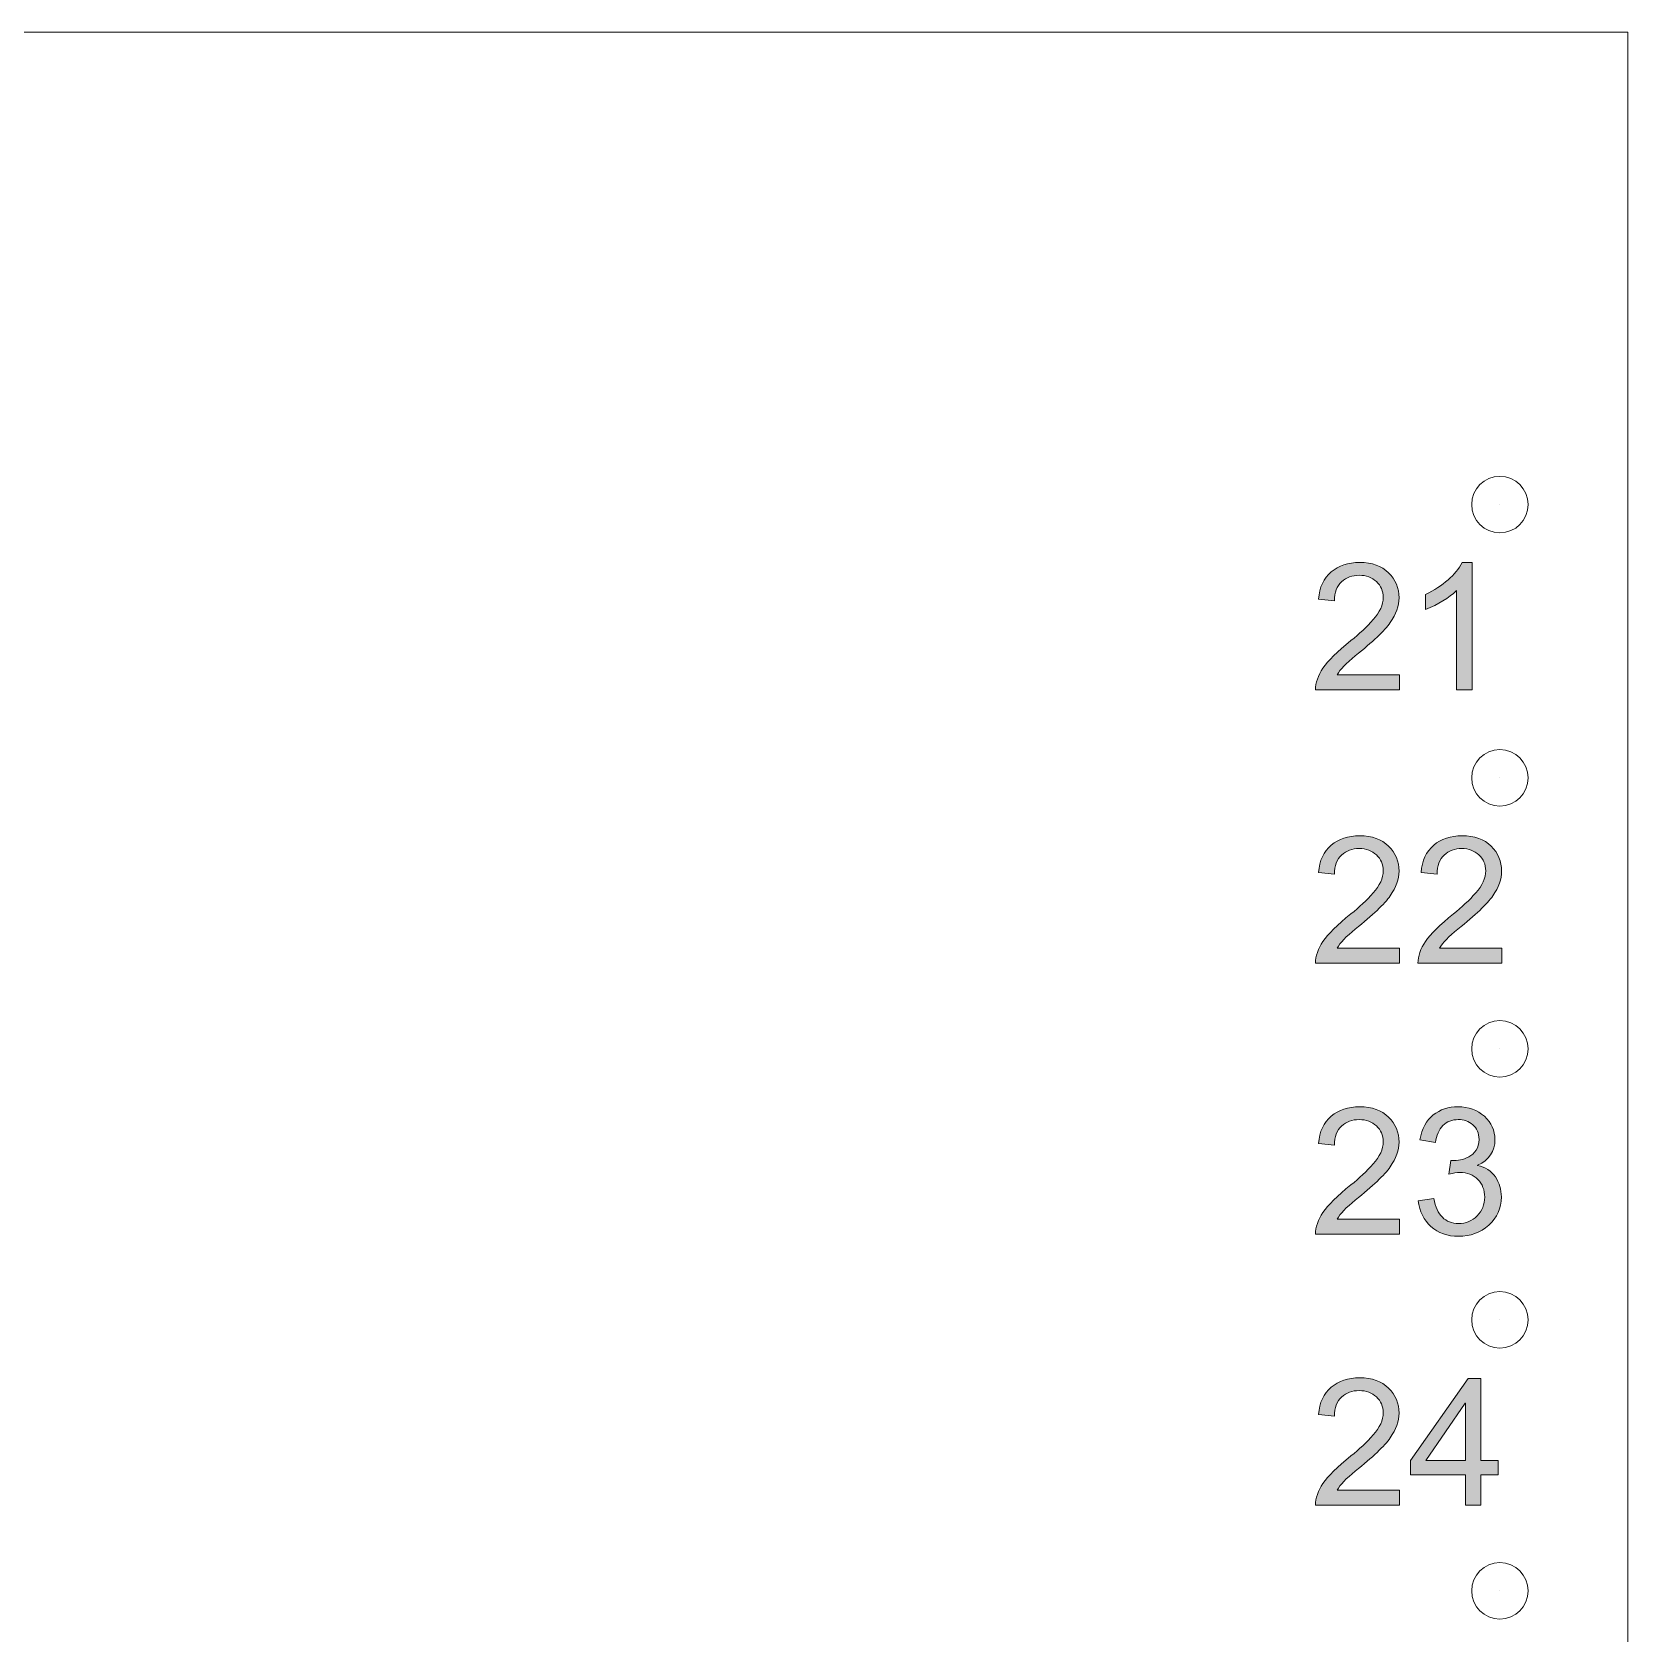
# Model space of a CAD drawing. Header units: inches. Extents: x -20 to 181, y -159 to -38.
# Drawn here: x 60.04 to 85.48, y -66.24 to -40.72 of the extents above; entities that cross this region are included whole.
import ezdxf

# ---------------------------------------------------------------- set-up
doc = ezdxf.new("R2010")
doc.units = ezdxf.units.IN
doc.header["$MEASUREMENT"] = 0
doc.layers.add('GRAPHIC', color=7, linetype='Continuous')
doc.layers.add('TEXT_NEUTRAL', color=7, linetype='Continuous')

# ---------------------------------------------------------------- blocks, each defined once
blk = doc.blocks.new('block 67')
at = {"layer": 'GRAPHIC', "lineweight": 0}
blk.add_lwpolyline([(83.437, -48.246), (83.437, -48.246)], dxfattribs=at)
blk.add_open_spline([(82.987, -48.246), (82.987, -47.997), (83.188, -47.796), (83.437, -47.796), (83.685, -47.796), (83.887, -47.997), (83.887, -48.246), (83.887, -48.494), (83.685, -48.696), (83.437, -48.696), (83.188, -48.696), (82.987, -48.494), (82.987, -48.246)], degree=3, knots=[0, 0, 0, 0, 1, 1, 1, 2, 2, 2, 3, 3, 3, 4, 4, 4, 4], dxfattribs=at)
blk = doc.blocks.new('block 70')
at = {"layer": 'GRAPHIC', "lineweight": 0}
blk.add_lwpolyline([(83.437, -65.557), (83.437, -65.557)], dxfattribs=at)
blk.add_open_spline([(82.987, -65.557), (82.987, -65.309), (83.188, -65.107), (83.437, -65.107), (83.685, -65.107), (83.887, -65.309), (83.887, -65.557), (83.887, -65.806), (83.685, -66.007), (83.437, -66.007), (83.188, -66.007), (82.987, -65.806), (82.987, -65.557)], degree=3, knots=[0, 0, 0, 0, 1, 1, 1, 2, 2, 2, 3, 3, 3, 4, 4, 4, 4], dxfattribs=at)
blk = doc.blocks.new('block 71')
at = {"layer": 'GRAPHIC', "lineweight": 0}
blk.add_lwpolyline([(83.437, -61.238), (83.437, -61.238)], dxfattribs=at)
blk.add_open_spline([(82.987, -61.238), (82.987, -60.99), (83.188, -60.788), (83.437, -60.788), (83.685, -60.788), (83.887, -60.99), (83.887, -61.238), (83.887, -61.487), (83.685, -61.688), (83.437, -61.688), (83.188, -61.688), (82.987, -61.487), (82.987, -61.238)], degree=3, knots=[0, 0, 0, 0, 1, 1, 1, 2, 2, 2, 3, 3, 3, 4, 4, 4, 4], dxfattribs=at)
blk = doc.blocks.new('block 72')
at = {"layer": 'GRAPHIC', "lineweight": 0}
blk.add_lwpolyline([(83.437, -56.92), (83.437, -56.92)], dxfattribs=at)
blk.add_open_spline([(82.987, -56.92), (82.987, -56.671), (83.188, -56.469), (83.437, -56.469), (83.685, -56.469), (83.887, -56.671), (83.887, -56.92), (83.887, -57.168), (83.685, -57.37), (83.437, -57.37), (83.188, -57.37), (82.987, -57.168), (82.987, -56.92)], degree=3, knots=[0, 0, 0, 0, 1, 1, 1, 2, 2, 2, 3, 3, 3, 4, 4, 4, 4], dxfattribs=at)
blk = doc.blocks.new('block 73')
at = {"layer": 'GRAPHIC', "lineweight": 0}
blk.add_lwpolyline([(83.437, -52.601), (83.437, -52.601)], dxfattribs=at)
blk.add_open_spline([(82.987, -52.601), (82.987, -52.352), (83.188, -52.151), (83.437, -52.151), (83.685, -52.151), (83.887, -52.352), (83.887, -52.601), (83.887, -52.849), (83.685, -53.051), (83.437, -53.051), (83.188, -53.051), (82.987, -52.849), (82.987, -52.601)], degree=3, knots=[0, 0, 0, 0, 1, 1, 1, 2, 2, 2, 3, 3, 3, 4, 4, 4, 4], dxfattribs=at)
blk = doc.blocks.new('block 111')
at = {"layer": 'GRAPHIC', "lineweight": 0}
blk.add_lwpolyline([(5.735, -40.715), (85.478, -40.715), (85.478, -138.459), (5.735, -138.459), (5.735, -40.715)], dxfattribs=at)
blk = doc.blocks.new('block 179')
at = {"layer": 'TEXT_NEUTRAL', "true_color": 0x1b1b19}
h = blk.add_hatch(color=250, dxfattribs=at)
h.dxf.hatch_style = 2
edge = h.paths.add_edge_path()
edge.add_spline(control_points=[(81.835, -51.198), (81.835, -51.198), (80.497, -51.198), (80.497, -51.198), (80.497, -51.084), (80.537, -50.969), (80.616, -50.852), (80.695, -50.736), (80.844, -50.59), (81.062, -50.414), (81.195, -50.307), (81.314, -50.196), (81.419, -50.078), (81.523, -49.961), (81.576, -49.843), (81.576, -49.725), (81.576, -49.623), (81.54, -49.539), (81.468, -49.472), (81.395, -49.405), (81.304, -49.372), (81.194, -49.372), (81.083, -49.372), (80.99, -49.406), (80.914, -49.475), (80.839, -49.543), (80.801, -49.646), (80.8, -49.781), (80.8, -49.781), (80.545, -49.753), (80.545, -49.753), (80.561, -49.563), (80.628, -49.419), (80.747, -49.318), (80.866, -49.218), (81.017, -49.168), (81.2, -49.168), (81.398, -49.168), (81.552, -49.223), (81.663, -49.333), (81.774, -49.443), (81.829, -49.575), (81.829, -49.73), (81.829, -49.86), (81.783, -49.991), (81.689, -50.124), (81.596, -50.257), (81.41, -50.434), (81.132, -50.657), (80.986, -50.773), (80.889, -50.874), (80.841, -50.958), (80.841, -50.958), (81.835, -50.958), (81.835, -50.958), (81.835, -50.958), (81.835, -51.198), (81.835, -51.198)], knot_values=[0, 0, 0, 0, 1, 1, 1, 2, 2, 2, 3, 3, 3, 4, 4, 4, 5, 5, 5, 6, 6, 6, 7, 7, 7, 8, 8, 8, 9, 9, 9, 10, 10, 10, 11, 11, 11, 12, 12, 12, 13, 13, 13, 14, 14, 14, 15, 15, 15, 16, 16, 16, 17, 17, 17, 18, 18, 18, 19, 19, 19, 19], degree=3, periodic=1)
h = blk.add_hatch(color=250, dxfattribs=at)
h.dxf.hatch_style = 2
edge = h.paths.add_edge_path()
edge.add_spline(control_points=[(82.995, -51.198), (82.995, -51.198), (82.747, -51.198), (82.747, -51.198), (82.747, -51.198), (82.747, -49.617), (82.747, -49.617), (82.623, -49.735), (82.457, -49.835), (82.249, -49.917), (82.249, -49.917), (82.249, -49.677), (82.249, -49.677), (82.535, -49.54), (82.73, -49.37), (82.834, -49.168), (82.834, -49.168), (82.995, -49.168), (82.995, -49.168), (82.995, -49.168), (82.995, -51.198), (82.995, -51.198)], knot_values=[0, 0, 0, 0, 1, 1, 1, 2, 2, 2, 3, 3, 3, 4, 4, 4, 5, 5, 5, 6, 6, 6, 7, 7, 7, 7], degree=3, periodic=1)
at = {"layer": 'TEXT_NEUTRAL', "lineweight": 0}
for points, knots in [([(81.835, -51.198), (81.835, -51.198), (80.497, -51.198), (80.497, -51.198), (80.497, -51.084), (80.537, -50.969), (80.616, -50.852), (80.695, -50.736), (80.844, -50.59), (81.062, -50.414), (81.195, -50.307), (81.314, -50.196), (81.419, -50.078), (81.523, -49.961), (81.576, -49.843), (81.576, -49.725), (81.576, -49.623), (81.54, -49.539), (81.468, -49.472), (81.395, -49.405), (81.304, -49.372), (81.194, -49.372), (81.083, -49.372), (80.99, -49.406), (80.914, -49.475), (80.839, -49.543), (80.801, -49.646), (80.8, -49.781), (80.8, -49.781), (80.545, -49.753), (80.545, -49.753), (80.561, -49.563), (80.628, -49.419), (80.747, -49.318), (80.866, -49.218), (81.017, -49.168), (81.2, -49.168), (81.398, -49.168), (81.552, -49.223), (81.663, -49.333), (81.774, -49.443), (81.829, -49.575), (81.829, -49.73), (81.829, -49.86), (81.783, -49.991), (81.689, -50.124), (81.596, -50.257), (81.41, -50.434), (81.132, -50.657), (80.986, -50.773), (80.889, -50.874), (80.841, -50.958), (80.841, -50.958), (81.835, -50.958), (81.835, -50.958), (81.835, -50.958), (81.835, -51.198), (81.835, -51.198)], [0, 0, 0, 0, 1, 1, 1, 2, 2, 2, 3, 3, 3, 4, 4, 4, 5, 5, 5, 6, 6, 6, 7, 7, 7, 8, 8, 8, 9, 9, 9, 10, 10, 10, 11, 11, 11, 12, 12, 12, 13, 13, 13, 14, 14, 14, 15, 15, 15, 16, 16, 16, 17, 17, 17, 18, 18, 18, 19, 19, 19, 19]), ([(82.995, -51.198), (82.995, -51.198), (82.747, -51.198), (82.747, -51.198), (82.747, -51.198), (82.747, -49.617), (82.747, -49.617), (82.623, -49.735), (82.457, -49.835), (82.249, -49.917), (82.249, -49.917), (82.249, -49.677), (82.249, -49.677), (82.535, -49.54), (82.73, -49.37), (82.834, -49.168), (82.834, -49.168), (82.995, -49.168), (82.995, -49.168), (82.995, -49.168), (82.995, -51.198), (82.995, -51.198)], [0, 0, 0, 0, 1, 1, 1, 2, 2, 2, 3, 3, 3, 4, 4, 4, 5, 5, 5, 6, 6, 6, 7, 7, 7, 7])]:
    blk.add_open_spline(points, degree=3, knots=knots, dxfattribs=at)
blk = doc.blocks.new('block 183')
at = {"layer": 'TEXT_NEUTRAL', "true_color": 0x1b1b19}
h = blk.add_hatch(color=250, dxfattribs=at)
h.dxf.hatch_style = 2
edge = h.paths.add_edge_path()
edge.add_spline(control_points=[(81.835, -64.191), (81.835, -64.191), (80.497, -64.191), (80.497, -64.191), (80.497, -64.077), (80.537, -63.961), (80.616, -63.845), (80.695, -63.728), (80.844, -63.582), (81.062, -63.407), (81.195, -63.3), (81.314, -63.188), (81.419, -63.071), (81.523, -62.954), (81.576, -62.836), (81.576, -62.718), (81.576, -62.616), (81.54, -62.531), (81.468, -62.465), (81.395, -62.398), (81.304, -62.365), (81.194, -62.365), (81.083, -62.365), (80.99, -62.399), (80.914, -62.468), (80.839, -62.536), (80.801, -62.638), (80.8, -62.774), (80.8, -62.774), (80.545, -62.745), (80.545, -62.745), (80.561, -62.556), (80.628, -62.411), (80.747, -62.311), (80.866, -62.211), (81.017, -62.161), (81.2, -62.161), (81.398, -62.161), (81.552, -62.216), (81.663, -62.326), (81.774, -62.435), (81.829, -62.568), (81.829, -62.723), (81.829, -62.853), (81.783, -62.984), (81.689, -63.117), (81.596, -63.249), (81.41, -63.427), (81.132, -63.649), (80.986, -63.766), (80.889, -63.866), (80.841, -63.951), (80.841, -63.951), (81.835, -63.951), (81.835, -63.951), (81.835, -63.951), (81.835, -64.191), (81.835, -64.191)], knot_values=[0, 0, 0, 0, 1, 1, 1, 2, 2, 2, 3, 3, 3, 4, 4, 4, 5, 5, 5, 6, 6, 6, 7, 7, 7, 8, 8, 8, 9, 9, 9, 10, 10, 10, 11, 11, 11, 12, 12, 12, 13, 13, 13, 14, 14, 14, 15, 15, 15, 16, 16, 16, 17, 17, 17, 18, 18, 18, 19, 19, 19, 19], degree=3, periodic=1)
h = blk.add_hatch(color=250, dxfattribs=at)
h.dxf.hatch_style = 2
h.paths.add_polyline_path([(83.408, -63.708), (83.135, -63.708), (83.135, -64.191), (82.887, -64.191), (82.887, -63.708), (82.012, -63.708), (82.012, -63.48), (82.931, -62.171), (83.135, -62.171), (83.135, -63.48), (83.408, -63.48)])
h.paths.add_polyline_path([(82.887, -63.48), (82.887, -62.567), (82.882, -62.567), (82.255, -63.48)])
at = {"layer": 'TEXT_NEUTRAL', "lineweight": 0}
for points in [[(83.408, -63.708), (83.135, -63.708), (83.135, -64.191), (82.887, -64.191), (82.887, -63.708), (82.012, -63.708), (82.012, -63.48), (82.931, -62.171), (83.135, -62.171), (83.135, -63.48), (83.408, -63.48), (83.408, -63.708)], [(82.887, -63.48), (82.887, -62.567), (82.882, -62.567), (82.255, -63.48), (82.887, -63.48)]]:
    blk.add_lwpolyline(points, dxfattribs=at)
blk.add_open_spline([(81.835, -64.191), (81.835, -64.191), (80.497, -64.191), (80.497, -64.191), (80.497, -64.077), (80.537, -63.961), (80.616, -63.845), (80.695, -63.728), (80.844, -63.582), (81.062, -63.407), (81.195, -63.3), (81.314, -63.188), (81.419, -63.071), (81.523, -62.954), (81.576, -62.836), (81.576, -62.718), (81.576, -62.616), (81.54, -62.531), (81.468, -62.465), (81.395, -62.398), (81.304, -62.365), (81.194, -62.365), (81.083, -62.365), (80.99, -62.399), (80.914, -62.468), (80.839, -62.536), (80.801, -62.638), (80.8, -62.774), (80.8, -62.774), (80.545, -62.745), (80.545, -62.745), (80.561, -62.556), (80.628, -62.411), (80.747, -62.311), (80.866, -62.211), (81.017, -62.161), (81.2, -62.161), (81.398, -62.161), (81.552, -62.216), (81.663, -62.326), (81.774, -62.435), (81.829, -62.568), (81.829, -62.723), (81.829, -62.853), (81.783, -62.984), (81.689, -63.117), (81.596, -63.249), (81.41, -63.427), (81.132, -63.649), (80.986, -63.766), (80.889, -63.866), (80.841, -63.951), (80.841, -63.951), (81.835, -63.951), (81.835, -63.951), (81.835, -63.951), (81.835, -64.191), (81.835, -64.191)], degree=3, knots=[0, 0, 0, 0, 1, 1, 1, 2, 2, 2, 3, 3, 3, 4, 4, 4, 5, 5, 5, 6, 6, 6, 7, 7, 7, 8, 8, 8, 9, 9, 9, 10, 10, 10, 11, 11, 11, 12, 12, 12, 13, 13, 13, 14, 14, 14, 15, 15, 15, 16, 16, 16, 17, 17, 17, 18, 18, 18, 19, 19, 19, 19], dxfattribs=at)
blk = doc.blocks.new('block 184')
at = {"layer": 'TEXT_NEUTRAL', "true_color": 0x1b1b19}
h = blk.add_hatch(color=250, dxfattribs=at)
h.dxf.hatch_style = 2
edge = h.paths.add_edge_path()
edge.add_spline(control_points=[(81.835, -59.872), (81.835, -59.872), (80.497, -59.872), (80.497, -59.872), (80.497, -59.758), (80.537, -59.643), (80.616, -59.526), (80.695, -59.409), (80.844, -59.263), (81.062, -59.088), (81.195, -58.981), (81.314, -58.869), (81.419, -58.752), (81.523, -58.635), (81.576, -58.517), (81.576, -58.399), (81.576, -58.297), (81.54, -58.213), (81.468, -58.146), (81.395, -58.079), (81.304, -58.046), (81.194, -58.046), (81.083, -58.046), (80.99, -58.08), (80.914, -58.149), (80.839, -58.217), (80.801, -58.319), (80.8, -58.455), (80.8, -58.455), (80.545, -58.426), (80.545, -58.426), (80.561, -58.237), (80.628, -58.092), (80.747, -57.992), (80.866, -57.892), (81.017, -57.842), (81.2, -57.842), (81.398, -57.842), (81.552, -57.897), (81.663, -58.007), (81.774, -58.117), (81.829, -58.249), (81.829, -58.404), (81.829, -58.534), (81.783, -58.665), (81.689, -58.798), (81.596, -58.931), (81.41, -59.108), (81.132, -59.33), (80.986, -59.447), (80.889, -59.548), (80.841, -59.632), (80.841, -59.632), (81.835, -59.632), (81.835, -59.632), (81.835, -59.632), (81.835, -59.872), (81.835, -59.872)], knot_values=[0, 0, 0, 0, 1, 1, 1, 2, 2, 2, 3, 3, 3, 4, 4, 4, 5, 5, 5, 6, 6, 6, 7, 7, 7, 8, 8, 8, 9, 9, 9, 10, 10, 10, 11, 11, 11, 12, 12, 12, 13, 13, 13, 14, 14, 14, 15, 15, 15, 16, 16, 16, 17, 17, 17, 18, 18, 18, 19, 19, 19, 19], degree=3, periodic=1)
h = blk.add_hatch(color=250, dxfattribs=at)
h.dxf.hatch_style = 2
edge = h.paths.add_edge_path()
edge.add_spline(control_points=[(83.081, -58.779), (83.206, -58.803), (83.3, -58.863), (83.364, -58.96), (83.428, -59.057), (83.46, -59.163), (83.46, -59.277), (83.46, -59.46), (83.393, -59.611), (83.26, -59.729), (83.126, -59.847), (82.966, -59.906), (82.779, -59.906), (82.601, -59.906), (82.454, -59.855), (82.338, -59.751), (82.223, -59.647), (82.155, -59.51), (82.136, -59.339), (82.136, -59.339), (82.384, -59.304), (82.384, -59.304), (82.409, -59.437), (82.454, -59.537), (82.52, -59.603), (82.585, -59.669), (82.672, -59.702), (82.779, -59.702), (82.895, -59.702), (82.993, -59.662), (83.073, -59.581), (83.154, -59.499), (83.194, -59.4), (83.194, -59.282), (83.194, -59.169), (83.158, -59.075), (83.085, -59.001), (83.011, -58.927), (82.916, -58.889), (82.799, -58.889), (82.751, -58.889), (82.692, -58.898), (82.624, -58.916), (82.624, -58.916), (82.652, -58.698), (82.652, -58.698), (82.719, -58.698), (82.771, -58.695), (82.81, -58.688), (82.848, -58.682), (82.891, -58.666), (82.939, -58.641), (82.987, -58.617), (83.026, -58.581), (83.058, -58.535), (83.089, -58.488), (83.104, -58.431), (83.104, -58.362), (83.104, -58.262), (83.071, -58.184), (83.005, -58.129), (82.938, -58.074), (82.861, -58.046), (82.774, -58.046), (82.674, -58.046), (82.592, -58.078), (82.529, -58.141), (82.466, -58.205), (82.426, -58.295), (82.41, -58.413), (82.41, -58.413), (82.162, -58.367), (82.162, -58.367), (82.194, -58.192), (82.265, -58.06), (82.375, -57.973), (82.485, -57.886), (82.616, -57.842), (82.768, -57.842), (82.936, -57.842), (83.077, -57.893), (83.189, -57.994), (83.302, -58.096), (83.358, -58.22), (83.358, -58.367), (83.358, -58.555), (83.266, -58.691), (83.081, -58.774), (83.081, -58.774), (83.081, -58.779), (83.081, -58.779)], knot_values=[0, 0, 0, 0, 1, 1, 1, 2, 2, 2, 3, 3, 3, 4, 4, 4, 5, 5, 5, 6, 6, 6, 7, 7, 7, 8, 8, 8, 9, 9, 9, 10, 10, 10, 11, 11, 11, 12, 12, 12, 13, 13, 13, 14, 14, 14, 15, 15, 15, 16, 16, 16, 17, 17, 17, 18, 18, 18, 19, 19, 19, 20, 20, 20, 21, 21, 21, 22, 22, 22, 23, 23, 23, 24, 24, 24, 25, 25, 25, 26, 26, 26, 27, 27, 27, 28, 28, 28, 29, 29, 29, 30, 30, 30, 30], degree=3, periodic=1)
at = {"layer": 'TEXT_NEUTRAL', "lineweight": 0}
for points, knots in [([(81.835, -59.872), (81.835, -59.872), (80.497, -59.872), (80.497, -59.872), (80.497, -59.758), (80.537, -59.643), (80.616, -59.526), (80.695, -59.409), (80.844, -59.263), (81.062, -59.088), (81.195, -58.981), (81.314, -58.869), (81.419, -58.752), (81.523, -58.635), (81.576, -58.517), (81.576, -58.399), (81.576, -58.297), (81.54, -58.213), (81.468, -58.146), (81.395, -58.079), (81.304, -58.046), (81.194, -58.046), (81.083, -58.046), (80.99, -58.08), (80.914, -58.149), (80.839, -58.217), (80.801, -58.319), (80.8, -58.455), (80.8, -58.455), (80.545, -58.426), (80.545, -58.426), (80.561, -58.237), (80.628, -58.092), (80.747, -57.992), (80.866, -57.892), (81.017, -57.842), (81.2, -57.842), (81.398, -57.842), (81.552, -57.897), (81.663, -58.007), (81.774, -58.117), (81.829, -58.249), (81.829, -58.404), (81.829, -58.534), (81.783, -58.665), (81.689, -58.798), (81.596, -58.931), (81.41, -59.108), (81.132, -59.33), (80.986, -59.447), (80.889, -59.548), (80.841, -59.632), (80.841, -59.632), (81.835, -59.632), (81.835, -59.632), (81.835, -59.632), (81.835, -59.872), (81.835, -59.872)], [0, 0, 0, 0, 1, 1, 1, 2, 2, 2, 3, 3, 3, 4, 4, 4, 5, 5, 5, 6, 6, 6, 7, 7, 7, 8, 8, 8, 9, 9, 9, 10, 10, 10, 11, 11, 11, 12, 12, 12, 13, 13, 13, 14, 14, 14, 15, 15, 15, 16, 16, 16, 17, 17, 17, 18, 18, 18, 19, 19, 19, 19]), ([(83.081, -58.779), (83.206, -58.803), (83.3, -58.863), (83.364, -58.96), (83.428, -59.057), (83.46, -59.163), (83.46, -59.277), (83.46, -59.46), (83.393, -59.611), (83.26, -59.729), (83.126, -59.847), (82.966, -59.906), (82.779, -59.906), (82.601, -59.906), (82.454, -59.855), (82.338, -59.751), (82.223, -59.647), (82.155, -59.51), (82.136, -59.339), (82.136, -59.339), (82.384, -59.304), (82.384, -59.304), (82.409, -59.437), (82.454, -59.537), (82.52, -59.603), (82.585, -59.669), (82.672, -59.702), (82.779, -59.702), (82.895, -59.702), (82.993, -59.662), (83.073, -59.581), (83.154, -59.499), (83.194, -59.4), (83.194, -59.282), (83.194, -59.169), (83.158, -59.075), (83.085, -59.001), (83.011, -58.927), (82.916, -58.889), (82.799, -58.889), (82.751, -58.889), (82.692, -58.898), (82.624, -58.916), (82.624, -58.916), (82.652, -58.698), (82.652, -58.698), (82.719, -58.698), (82.771, -58.695), (82.81, -58.688), (82.848, -58.682), (82.891, -58.666), (82.939, -58.641), (82.987, -58.617), (83.026, -58.581), (83.058, -58.535), (83.089, -58.488), (83.104, -58.431), (83.104, -58.362), (83.104, -58.262), (83.071, -58.184), (83.005, -58.129), (82.938, -58.074), (82.861, -58.046), (82.774, -58.046), (82.674, -58.046), (82.592, -58.078), (82.529, -58.141), (82.466, -58.205), (82.426, -58.295), (82.41, -58.413), (82.41, -58.413), (82.162, -58.367), (82.162, -58.367), (82.194, -58.192), (82.265, -58.06), (82.375, -57.973), (82.485, -57.886), (82.616, -57.842), (82.768, -57.842), (82.936, -57.842), (83.077, -57.893), (83.189, -57.994), (83.302, -58.096), (83.358, -58.22), (83.358, -58.367), (83.358, -58.555), (83.266, -58.691), (83.081, -58.774), (83.081, -58.774), (83.081, -58.779), (83.081, -58.779)], [0, 0, 0, 0, 1, 1, 1, 2, 2, 2, 3, 3, 3, 4, 4, 4, 5, 5, 5, 6, 6, 6, 7, 7, 7, 8, 8, 8, 9, 9, 9, 10, 10, 10, 11, 11, 11, 12, 12, 12, 13, 13, 13, 14, 14, 14, 15, 15, 15, 16, 16, 16, 17, 17, 17, 18, 18, 18, 19, 19, 19, 20, 20, 20, 21, 21, 21, 22, 22, 22, 23, 23, 23, 24, 24, 24, 25, 25, 25, 26, 26, 26, 27, 27, 27, 28, 28, 28, 29, 29, 29, 30, 30, 30, 30])]:
    blk.add_open_spline(points, degree=3, knots=knots, dxfattribs=at)
blk = doc.blocks.new('block 185')
at = {"layer": 'TEXT_NEUTRAL', "true_color": 0x1b1b19}
h = blk.add_hatch(color=250, dxfattribs=at)
h.dxf.hatch_style = 2
edge = h.paths.add_edge_path()
edge.add_spline(control_points=[(81.835, -55.553), (81.835, -55.553), (80.497, -55.553), (80.497, -55.553), (80.497, -55.439), (80.537, -55.324), (80.616, -55.207), (80.695, -55.091), (80.844, -54.945), (81.062, -54.769), (81.195, -54.662), (81.314, -54.551), (81.419, -54.434), (81.523, -54.316), (81.576, -54.199), (81.576, -54.08), (81.576, -53.978), (81.54, -53.894), (81.468, -53.827), (81.395, -53.761), (81.304, -53.727), (81.194, -53.727), (81.083, -53.727), (80.99, -53.762), (80.914, -53.83), (80.839, -53.898), (80.801, -54.001), (80.8, -54.137), (80.8, -54.137), (80.545, -54.108), (80.545, -54.108), (80.561, -53.918), (80.628, -53.774), (80.747, -53.674), (80.866, -53.573), (81.017, -53.523), (81.2, -53.523), (81.398, -53.523), (81.552, -53.578), (81.663, -53.688), (81.774, -53.798), (81.829, -53.93), (81.829, -54.086), (81.829, -54.215), (81.783, -54.346), (81.689, -54.479), (81.596, -54.612), (81.41, -54.789), (81.132, -55.012), (80.986, -55.128), (80.889, -55.229), (80.841, -55.313), (80.841, -55.313), (81.835, -55.313), (81.835, -55.313), (81.835, -55.313), (81.835, -55.553), (81.835, -55.553)], knot_values=[0, 0, 0, 0, 1, 1, 1, 2, 2, 2, 3, 3, 3, 4, 4, 4, 5, 5, 5, 6, 6, 6, 7, 7, 7, 8, 8, 8, 9, 9, 9, 10, 10, 10, 11, 11, 11, 12, 12, 12, 13, 13, 13, 14, 14, 14, 15, 15, 15, 16, 16, 16, 17, 17, 17, 18, 18, 18, 19, 19, 19, 19], degree=3, periodic=1)
h = blk.add_hatch(color=250, dxfattribs=at)
h.dxf.hatch_style = 2
edge = h.paths.add_edge_path()
edge.add_spline(control_points=[(83.469, -55.553), (83.469, -55.553), (82.131, -55.553), (82.131, -55.553), (82.131, -55.439), (82.171, -55.324), (82.25, -55.207), (82.33, -55.091), (82.479, -54.945), (82.696, -54.769), (82.829, -54.662), (82.948, -54.551), (83.053, -54.434), (83.158, -54.316), (83.21, -54.199), (83.21, -54.08), (83.21, -53.978), (83.174, -53.894), (83.102, -53.827), (83.03, -53.761), (82.939, -53.727), (82.829, -53.727), (82.717, -53.727), (82.624, -53.762), (82.549, -53.83), (82.473, -53.898), (82.435, -54.001), (82.434, -54.137), (82.434, -54.137), (82.179, -54.108), (82.179, -54.108), (82.195, -53.918), (82.262, -53.774), (82.381, -53.674), (82.5, -53.573), (82.651, -53.523), (82.834, -53.523), (83.032, -53.523), (83.187, -53.578), (83.298, -53.688), (83.408, -53.798), (83.464, -53.93), (83.464, -54.086), (83.464, -54.215), (83.417, -54.346), (83.324, -54.479), (83.231, -54.612), (83.045, -54.789), (82.767, -55.012), (82.62, -55.128), (82.523, -55.229), (82.476, -55.313), (82.476, -55.313), (83.469, -55.313), (83.469, -55.313), (83.469, -55.313), (83.469, -55.553), (83.469, -55.553)], knot_values=[0, 0, 0, 0, 1, 1, 1, 2, 2, 2, 3, 3, 3, 4, 4, 4, 5, 5, 5, 6, 6, 6, 7, 7, 7, 8, 8, 8, 9, 9, 9, 10, 10, 10, 11, 11, 11, 12, 12, 12, 13, 13, 13, 14, 14, 14, 15, 15, 15, 16, 16, 16, 17, 17, 17, 18, 18, 18, 19, 19, 19, 19], degree=3, periodic=1)
at = {"layer": 'TEXT_NEUTRAL', "lineweight": 0}
for points in [[(81.835, -55.553), (81.835, -55.553), (80.497, -55.553), (80.497, -55.553), (80.497, -55.439), (80.537, -55.324), (80.616, -55.207), (80.695, -55.091), (80.844, -54.945), (81.062, -54.769), (81.195, -54.662), (81.314, -54.551), (81.419, -54.434), (81.523, -54.316), (81.576, -54.199), (81.576, -54.08), (81.576, -53.978), (81.54, -53.894), (81.468, -53.827), (81.395, -53.761), (81.304, -53.727), (81.194, -53.727), (81.083, -53.727), (80.99, -53.762), (80.914, -53.83), (80.839, -53.898), (80.801, -54.001), (80.8, -54.137), (80.8, -54.137), (80.545, -54.108), (80.545, -54.108), (80.561, -53.918), (80.628, -53.774), (80.747, -53.674), (80.866, -53.573), (81.017, -53.523), (81.2, -53.523), (81.398, -53.523), (81.552, -53.578), (81.663, -53.688), (81.774, -53.798), (81.829, -53.93), (81.829, -54.086), (81.829, -54.215), (81.783, -54.346), (81.689, -54.479), (81.596, -54.612), (81.41, -54.789), (81.132, -55.012), (80.986, -55.128), (80.889, -55.229), (80.841, -55.313), (80.841, -55.313), (81.835, -55.313), (81.835, -55.313), (81.835, -55.313), (81.835, -55.553), (81.835, -55.553)], [(83.469, -55.553), (83.469, -55.553), (82.131, -55.553), (82.131, -55.553), (82.131, -55.439), (82.171, -55.324), (82.25, -55.207), (82.33, -55.091), (82.479, -54.945), (82.696, -54.769), (82.829, -54.662), (82.948, -54.551), (83.053, -54.434), (83.158, -54.316), (83.21, -54.199), (83.21, -54.08), (83.21, -53.978), (83.174, -53.894), (83.102, -53.827), (83.03, -53.761), (82.939, -53.727), (82.829, -53.727), (82.717, -53.727), (82.624, -53.762), (82.549, -53.83), (82.473, -53.898), (82.435, -54.001), (82.434, -54.137), (82.434, -54.137), (82.179, -54.108), (82.179, -54.108), (82.195, -53.918), (82.262, -53.774), (82.381, -53.674), (82.5, -53.573), (82.651, -53.523), (82.834, -53.523), (83.032, -53.523), (83.187, -53.578), (83.298, -53.688), (83.408, -53.798), (83.464, -53.93), (83.464, -54.086), (83.464, -54.215), (83.417, -54.346), (83.324, -54.479), (83.231, -54.612), (83.045, -54.789), (82.767, -55.012), (82.62, -55.128), (82.523, -55.229), (82.476, -55.313), (82.476, -55.313), (83.469, -55.313), (83.469, -55.313), (83.469, -55.313), (83.469, -55.553), (83.469, -55.553)]]:
    blk.add_open_spline(points, degree=3, knots=[0, 0, 0, 0, 1, 1, 1, 2, 2, 2, 3, 3, 3, 4, 4, 4, 5, 5, 5, 6, 6, 6, 7, 7, 7, 8, 8, 8, 9, 9, 9, 10, 10, 10, 11, 11, 11, 12, 12, 12, 13, 13, 13, 14, 14, 14, 15, 15, 15, 16, 16, 16, 17, 17, 17, 18, 18, 18, 19, 19, 19, 19], dxfattribs=at)

msp = doc.modelspace()

# ---------------------------------------------------------------- block references
at = {"layer": 'GRAPHIC'}
for name in ['block 111', 'block 67', 'block 73', 'block 72', 'block 71', 'block 70']:
    msp.add_blockref(name, (0, 0), dxfattribs=at)
at = {"layer": 'TEXT_NEUTRAL'}
for name in ['block 179', 'block 185', 'block 184', 'block 183']:
    msp.add_blockref(name, (0, 0), dxfattribs=at)

doc.saveas('drawing.dxf')
